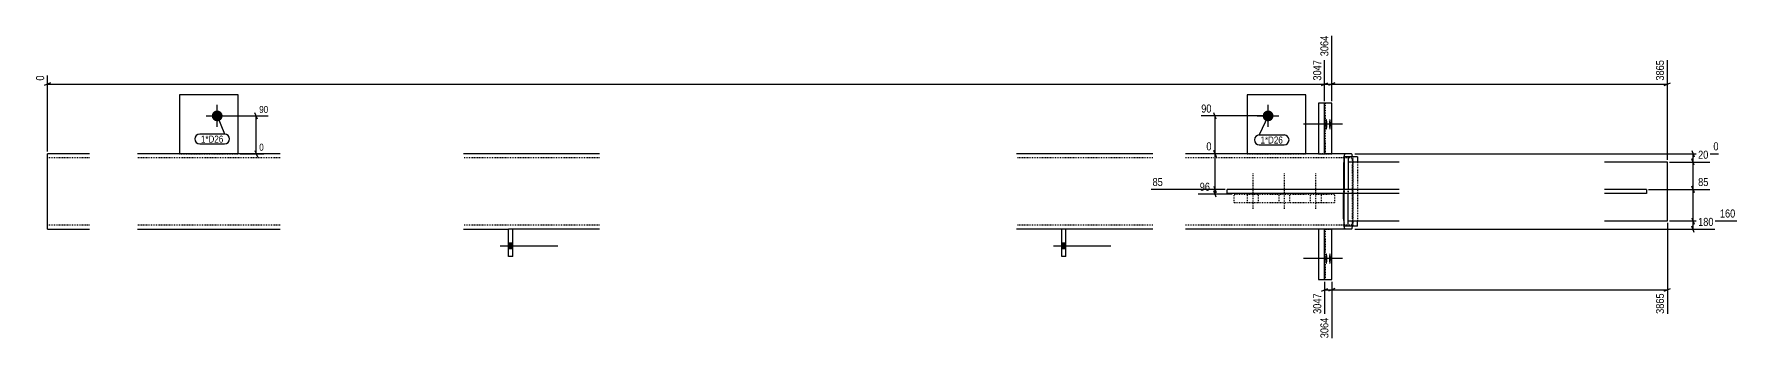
# Model space of a CAD drawing. Header units: millimetres. Extents: x 12 to 36620, y 8 to 819.
# Drawn here: x 11077 to 15140, y 8 to 736 of the extents above; entities that cross this region are included whole.
import ezdxf

# ---------------------------------------------------------------- set-up
doc = ezdxf.new("R2010")
doc.units = ezdxf.units.MM
doc.linetypes.add('DXK_LINE_DOT2', pattern=[3.9198, 1.9599, -1.9599])
for name, color, linetype in [('MÅLSÆTNING', 7, 'Continuous'), ('STÅL', 7, 'Continuous'), ('TEKST', 7, 'Continuous')]:
    doc.layers.add(name, color=color, linetype=linetype)
doc.styles.add('Arial Narrow', font='ARIALN.TTF', dxfattribs={"height": 0.2})

msp = doc.modelspace()

# ---------------------------------------------------------------- hatches: boundary and pattern name
at = {"layer": 'STÅL', "linetype": 'Continuous'}
for points in [[(11513.7, 554.5, -1), (11513.7, 528.5, -1)], [(14021.1, 554.5, -1), (14021.1, 528.5, -1)], [(14157.8, 521.5), (14157.9, 524.2), (14158, 526.8), (14158.3, 529.1), (14158.6, 531.1), (14159, 532.7), (14159.4, 533.9), (14159.9, 534.4), (14160.4, 534.4), (14160.9, 533.9), (14161.3, 532.7), (14161.7, 531.1), (14162.1, 529.1), (14162.3, 526.8), (14162.4, 524.2), (14162.5, 521.5), (14162.4, 518.8), (14162.3, 516.2), (14162.1, 513.8), (14161.7, 511.8), (14161.3, 510.2), (14160.9, 509.1), (14160.4, 508.6), (14159.9, 508.6), (14159.4, 509.1), (14159, 510.2), (14158.6, 511.8), (14158.3, 513.8), (14158, 516.2), (14157.9, 518.8)], [(14166.4, 521.5), (14166.4, 524.2), (14166.6, 526.8), (14166.8, 529.1), (14167.2, 531.1), (14167.5, 532.7), (14168, 533.9), (14168.5, 534.4), (14168.9, 534.4), (14169.4, 533.9), (14169.8, 532.7), (14170.2, 531.1), (14170.6, 529.1), (14170.8, 526.8), (14171, 524.2), (14171, 521.5), (14171, 518.8), (14170.8, 516.2), (14170.6, 513.8), (14170.2, 511.8), (14169.8, 510.2), (14169.4, 509.1), (14168.9, 508.6), (14168.5, 508.6), (14168, 509.1), (14167.5, 510.2), (14167.2, 511.8), (14166.8, 513.8), (14166.6, 516.2), (14166.4, 518.8)], [(12208.7, 238.5), (12208.7, 224.5), (12218.7, 224.5), (12218.7, 238.5)], [(12208.7, 238.5), (12208.7, 224.5), (12218.7, 224.5), (12218.7, 238.5)], [(13528.7, 238.5), (13528.7, 224.5), (13538.7, 224.5), (13538.7, 238.5)], [(13528.7, 238.5), (13528.7, 224.5), (13538.7, 224.5), (13538.7, 238.5)], [(14157.8, 201.5), (14157.9, 204.2), (14158, 206.8), (14158.3, 209.1), (14158.6, 211.1), (14159, 212.7), (14159.4, 213.9), (14159.9, 214.4), (14160.4, 214.4), (14160.9, 213.9), (14161.3, 212.7), (14161.7, 211.1), (14162.1, 209.1), (14162.3, 206.8), (14162.4, 204.2), (14162.5, 201.5), (14162.4, 198.8), (14162.3, 196.2), (14162.1, 193.8), (14161.7, 191.8), (14161.3, 190.2), (14160.9, 189.1), (14160.4, 188.6), (14159.9, 188.6), (14159.4, 189.1), (14159, 190.2), (14158.6, 191.8), (14158.3, 193.8), (14158, 196.2), (14157.9, 198.8)], [(14166.4, 201.5), (14166.4, 204.2), (14166.6, 206.8), (14166.8, 209.1), (14167.2, 211.1), (14167.5, 212.7), (14168, 213.9), (14168.5, 214.4), (14168.9, 214.4), (14169.4, 213.9), (14169.8, 212.7), (14170.2, 211.1), (14170.6, 209.1), (14170.8, 206.8), (14171, 204.2), (14171, 201.5), (14171, 198.8), (14170.8, 196.2), (14170.6, 193.8), (14170.2, 191.8), (14169.8, 190.2), (14169.4, 189.1), (14168.9, 188.6), (14168.5, 188.6), (14168, 189.1), (14167.5, 190.2), (14167.2, 191.8), (14166.8, 193.8), (14166.6, 196.2), (14166.4, 198.8)]]:
    msp.add_hatch(color=96, dxfattribs=at).paths.add_polyline_path(points)

# ---------------------------------------------------------------- linework, layer by layer
at = {"layer": 'MÅLSÆTNING', "color": 7, "linetype": 'Continuous'}
for p, q in [((14173, 576.5), (14173, 732.3)), ((14173, 576.5), (14173, 732.3)), ((14155.9, 576.5), (14155.9, 674.3)), ((14973.7, 436.5), (14973.7, 674.3)), ((11116.2, 620.1), (11101.2, 614.1)), ((11108.7, 456.5), (11108.7, 637.7)), ((11108.7, 617.1), (14155.9, 617.1)), ((14148.4, 614.1), (14163.4, 620.1)), ((14173, 617.1), (14973.7, 617.1)), ((14966.2, 614.1), (14981.2, 620.1)), ((11518.7, 541.5), (11635.4, 541.5)), ((11609.5, 534), (11603.5, 549)), ((11606.5, 451.5), (11606.5, 541.5)), ((14016.1, 541.5), (13861.6, 541.5)), ((13897.5, 534), (13891.5, 549)), ((11568.7, 451.5), (11624.7, 451.5)), ((11603.5, 459), (11609.5, 444)), ((13925.6, 451.5), (13873.8, 451.5)), ((13897.5, 444), (13891.5, 459)), ((14228.4, 451.5), (15095.8, 451.5)), ((15032.1, 459), (15038.1, 444)), ((15035.1, 431.5), (15035.1, 451.5)), ((14978.7, 431.5), (15075.2, 431.5)), ((14978.7, 431.5), (15075.2, 431.5)), ((15038.1, 424), (15032.1, 439)), ((15038.1, 424), (15032.1, 439)), ((13918.7, 366.5), (13741.8, 366.5)), ((13891.5, 374), (13897.5, 359)), ((13894.5, 355.2), (13894.5, 366.5)), ((14928.7, 366.5), (15075.2, 366.5)), ((15038.1, 359), (15032.1, 374)), ((15035.1, 291.5), (15035.1, 366.5)), ((13935.2, 355.2), (13854.3, 355.2)), ((13897.5, 347.7), (13891.5, 362.7)), ((14973.7, 286.5), (14973.7, 70)), ((14978.7, 291.5), (15139.4, 291.5)), ((14978.7, 291.5), (15139.4, 291.5)), ((15032.1, 299), (15038.1, 284)), ((15032.1, 299), (15038.1, 284)), ((15035.1, 271.5), (15035.1, 291.5)), ((14228.4, 271.5), (15087.4, 271.5)), ((15038.1, 264), (15032.1, 279)), ((14148.4, 124.3), (14163.4, 130.3)), ((14155.9, 146.5), (14155.9, 70)), ((14155.9, 127.3), (14173, 127.3)), ((14180.5, 130.3), (14165.5, 124.3)), ((14180.5, 130.3), (14165.5, 124.3)), ((14173, 146.5), (14173, 12)), ((14173, 146.5), (14173, 12)), ((14173, 127.3), (14973.7, 127.3)), ((14966.2, 124.3), (14981.2, 130.3))]:
    msp.add_line(p, q, dxfattribs=at)
at = {"layer": 'STÅL', "color": 2, "linetype": 'Continuous'}
for p, q in [((11423.7, 591.5), (11423.7, 451.5)), ((11563.7, 591.5), (11423.7, 591.5)), ((11563.7, 451.5), (11563.7, 591.5)), ((13971.1, 591.5), (13971.1, 451.5)), ((14111.1, 591.5), (13971.1, 591.5)), ((14111.1, 451.5), (14111.1, 591.5)), ((14173, 571.5), (14141, 571.5)), ((14141, 571.5), (14141, 451.5)), ((14155.9, 451.5), (14155.9, 571.5)), ((14173, 451.5), (14173, 571.5)), ((11208.7, 451.5), (11108.7, 451.5)), ((11108.7, 426.5), (11108.7, 451.5)), ((11663.7, 451.5), (11323.7, 451.5)), ((12426.2, 451.5), (12101.2, 451.5)), ((13746.2, 451.5), (13421.2, 451.5)), ((14141, 451.5), (13823.7, 451.5)), ((14141, 451.5), (14155.9, 451.5)), ((14156.6, 451.5), (14155.9, 451.5)), ((14204.4, 451.5), (14156.6, 451.5)), ((14203.2, 449.6), (14202.2, 444.2)), ((14204.4, 451.5), (14203.2, 449.6)), ((14220.4, 451.5), (14204.4, 451.5)), ((14221.6, 449.6), (14220.4, 451.5)), ((14222.5, 444.2), (14221.6, 449.6)), ((11108.7, 296.5), (11108.7, 426.5)), ((14201.6, 436.1), (14201.3, 426.5)), ((14201.3, 426.5), (14201.3, 366.5)), ((14202.2, 444.2), (14201.6, 436.1)), ((14202.3, 444), (14202.3, 366.5)), ((14234.2, 444), (14202.3, 444)), ((14212.2, 444), (14212.2, 366.5)), ((14334.2, 431.5), (14212.4, 431.5)), ((14212.4, 431.5), (14212.4, 366.5)), ((14222.6, 444), (14222.5, 444.2)), ((14234.2, 444), (14234.2, 431.5)), ((14973.7, 431.5), (14823.7, 431.5)), ((14973.7, 291.5), (14973.7, 431.5)), ((13923.7, 356.5), (13923.7, 366.5)), ((14334.2, 366.5), (13923.7, 366.5)), ((14923.7, 366.5), (14823.7, 366.5)), ((14923.7, 366.5), (14923.7, 356.5)), ((14334.2, 356.5), (13923.7, 356.5)), ((14201.3, 296.5), (14201.3, 356.5)), ((14202.3, 279), (14202.3, 356.5)), ((14212.2, 279), (14212.2, 356.5)), ((14212.4, 291.5), (14212.4, 356.5)), ((14923.7, 356.5), (14823.7, 356.5)), ((11108.7, 271.5), (11108.7, 296.5)), ((14201.3, 296.5), (14201.6, 286.9)), ((14201.6, 286.9), (14202.2, 278.8)), ((14212.4, 291.5), (14334.2, 291.5)), ((14234.2, 279), (14234.2, 291.5)), ((14823.7, 291.5), (14973.7, 291.5)), ((11108.7, 271.5), (11208.7, 271.5)), ((11323.7, 271.5), (11663.7, 271.5)), ((12101.2, 271.5), (12208.7, 271.5)), ((12218.7, 271.5), (12208.7, 271.5)), ((12208.7, 206.5), (12208.7, 271.5)), ((12218.7, 206.5), (12218.7, 271.5)), ((12426.2, 271.5), (12218.7, 271.5)), ((13528.7, 271.5), (13421.2, 271.5)), ((13538.7, 271.5), (13528.7, 271.5)), ((13528.7, 206.5), (13528.7, 271.5)), ((13538.7, 206.5), (13538.7, 271.5)), ((13746.2, 271.5), (13538.7, 271.5)), ((14141, 271.5), (13823.7, 271.5)), ((14141, 271.5), (14141, 151.5)), ((14155.9, 271.5), (14141, 271.5)), ((14156.6, 271.5), (14155.9, 271.5)), ((14155.9, 151.5), (14155.9, 271.5)), ((14220.4, 271.5), (14156.6, 271.5)), ((14173, 151.5), (14173, 271.5)), ((14202.2, 278.8), (14203.2, 273.4)), ((14234.2, 279), (14202.3, 279)), ((14203.2, 273.4), (14204.4, 271.5)), ((14220.4, 271.5), (14221.6, 273.4)), ((14221.6, 273.4), (14222.5, 278.8)), ((14222.5, 278.8), (14222.6, 279)), ((12218.7, 206.5), (12208.7, 206.5)), ((13538.7, 206.5), (13528.7, 206.5)), ((14141, 151.5), (14173, 151.5))]:
    msp.add_line(p, q, dxfattribs=at)
at = {"layer": 'STÅL', "color": 7, "linetype": 'DXK_LINE_DOT2'}
for p, q in [((14158.1, 451.5), (14158.1, 571.5)), ((11423.7, 451.5), (11563.7, 451.5)), ((13971.1, 451.5), (14111.1, 451.5)), ((14155.9, 451.5), (14141, 451.5)), ((14155.9, 451.5), (14173, 451.5)), ((11208.7, 441.5), (11108.7, 441.5)), ((11663.7, 441.5), (11323.7, 441.5)), ((12426.2, 441.5), (12101.2, 441.5)), ((13746.2, 441.5), (13421.2, 441.5)), ((14220.4, 441.5), (13823.7, 441.5)), ((14202.6, 426.5), (14202.7, 432.2)), ((14202.6, 296.5), (14202.6, 426.5)), ((14202.7, 432.2), (14203.1, 437.1)), ((14203.1, 437.1), (14203.7, 440.3)), ((14203.7, 440.3), (14204.4, 441.5)), ((14220.4, 441.5), (14221.1, 440.3)), ((14221.1, 440.3), (14221.7, 437.1)), ((14221.7, 437.1), (14222.1, 432.2)), ((14222.1, 432.2), (14222.2, 426.5)), ((14222.2, 296.5), (14222.2, 426.5)), ((14223.2, 436.1), (14222.6, 444)), ((14223.4, 426.5), (14223.2, 436.1)), ((14223.4, 296.5), (14223.4, 426.5)), ((14224.3, 279), (14224.3, 444)), ((14234.2, 431.5), (14234.2, 291.5)), ((14201.3, 366.5), (14201.3, 356.5)), ((14202.3, 366.5), (14202.3, 356.5)), ((14212.2, 366.5), (14212.2, 356.5)), ((14212.4, 356.5), (14212.4, 366.5)), ((13940.2, 335.2), (13940.2, 355.2)), ((13940.2, 355.2), (14180.2, 355.2)), ((13940.2, 335.2), (14180.2, 335.2)), ((14180.2, 335.2), (14180.2, 355.2)), ((14202.7, 290.7), (14202.6, 296.5)), ((14203.1, 285.9), (14202.7, 290.7)), ((14203.7, 282.6), (14203.1, 285.9)), ((14221.7, 285.9), (14221.1, 282.6)), ((14222.1, 290.7), (14221.7, 285.9)), ((14222.2, 296.5), (14222.1, 290.7)), ((14222.6, 279), (14223.2, 286.9)), ((14223.2, 286.9), (14223.4, 296.5)), ((11208.7, 281.5), (11108.7, 281.5)), ((11663.7, 281.5), (11323.7, 281.5)), ((12426.2, 281.5), (12101.2, 281.5)), ((12218.7, 271.5), (12208.7, 271.5)), ((13746.2, 281.5), (13421.2, 281.5)), ((13538.7, 271.5), (13528.7, 271.5)), ((14220.4, 281.5), (13823.7, 281.5)), ((14155.9, 271.5), (14141, 271.5)), ((14155.9, 271.5), (14173, 271.5)), ((14158.1, 151.5), (14158.1, 271.5)), ((14204.4, 281.5), (14203.7, 282.6)), ((14221.1, 282.6), (14220.4, 281.5))]:
    msp.add_line(p, q, dxfattribs=at)
at = {"layer": 'STÅL', "color": 96, "linetype": 'Continuous'}
for p, q in [((11487.7, 541.5), (11539.7, 541.5)), ((11513.7, 515.5), (11513.7, 567.5)), ((13995.1, 541.5), (14047.1, 541.5)), ((14021.1, 515.5), (14021.1, 567.5)), ((14189.9, 521.5), (14105.6, 521.5)), ((14198.5, 521.5), (14114.1, 521.5)), ((12326.2, 231.5), (12188.7, 231.5)), ((12326.2, 231.5), (12188.7, 231.5)), ((12218.7, 238.5), (12208.7, 238.5)), ((12218.7, 238.5), (12208.7, 238.5)), ((12218.7, 224.5), (12208.7, 224.5)), ((12218.7, 224.5), (12208.7, 224.5)), ((13646.2, 231.5), (13508.7, 231.5)), ((13646.2, 231.5), (13508.7, 231.5)), ((13538.7, 238.5), (13528.7, 238.5)), ((13538.7, 238.5), (13528.7, 238.5)), ((13538.7, 224.5), (13528.7, 224.5)), ((13538.7, 224.5), (13528.7, 224.5)), ((14189.9, 201.5), (14105.6, 201.5)), ((14198.5, 201.5), (14114.1, 201.5))]:
    msp.add_line(p, q, dxfattribs=at)
at = {"layer": 'STÅL', "color": 96, "linetype": 'DXK_LINE_DOT2'}
for p, q in [((13985.2, 320.2), (13985.2, 405.2)), ((14060.2, 320.2), (14060.2, 405.2)), ((14135.2, 320.2), (14135.2, 405.2)), ((13972.2, 335.2), (13972.2, 355.2)), ((13998.2, 335.2), (13998.2, 355.2)), ((14047.2, 335.2), (14047.2, 355.2)), ((14073.2, 335.2), (14073.2, 355.2)), ((14122.2, 335.2), (14122.2, 355.2)), ((14148.2, 335.2), (14148.2, 355.2))]:
    msp.add_line(p, q, dxfattribs=at)

# ---------------------------------------------------------------- wipeouts: each hides what was drawn before it
at = {"color": 0}
msp.add_wipeout([(14056.3, 475.7), (14056.3, 493.2), (14003, 493.2), (14003, 475.7)], dxfattribs=at).dxf.layer = 'TEKST'

# ---------------------------------------------------------------- next in the draw order: wipeouts: each hides what was drawn before it
at = {"color": 0, "linetype": 'Continuous'}
for points in [[(14151.9, 678.3), (14123.9, 678.3), (14123.9, 621.6), (14151.9, 621.6)], [(14969.7, 678.3), (14941.7, 678.3), (14941.7, 621.6), (14969.7, 621.6)], [(11104.7, 641.7), (11076.7, 641.7), (11076.7, 621.6), (11104.7, 621.6)], [(11638.9, 545), (11638.9, 569.5), (11610.5, 569.5), (11610.5, 545)], [(11628.2, 455), (11628.2, 479.5), (11610.5, 479.5), (11610.5, 455)], [(15099.8, 455.5), (15099.8, 483.5), (15079.6, 483.5), (15079.6, 455.5)], [(13846.3, 370.5), (13846.3, 398.5), (13741.5, 398.5), (13741.5, 370.5)], [(15075.6, 370.5), (15075.6, 398.5), (15043.2, 398.5), (15043.2, 370.5)], [(15139.8, 295.5), (15139.8, 323.5), (15095.2, 323.5), (15095.2, 295.5)], [(14969.7, 122.7), (14941.7, 122.7), (14941.7, 66), (14969.7, 66)], [(14169, 64.7), (14141, 64.7), (14141, 8), (14169, 8)]]:
    msp.add_wipeout(points, dxfattribs=at).dxf.layer = 'MÅLSÆTNING'
at = {"color": 0}
for points in [[(11528.2, 477.9), (11528.2, 495.4), (11474.9, 495.4), (11474.9, 477.9)], [(14056.3, 475.7), (14056.3, 493.2), (14003, 493.2), (14003, 475.7)]]:
    msp.add_wipeout(points, dxfattribs=at).dxf.layer = 'TEKST'

# ---------------------------------------------------------------- next in the draw order: linework, layer by layer
at = {"layer": 'MÅLSÆTNING', "color": 7, "linetype": 'Continuous'}
for p, q in [((14155.9, 576.5), (14155.9, 674.3)), ((14148.4, 614.1), (14163.4, 620.1)), ((14155.9, 617.1), (14173, 617.1)), ((14180.5, 620.1), (14165.5, 614.1)), ((14180.5, 620.1), (14165.5, 614.1)), ((15035.1, 366.5), (15035.1, 431.5)), ((14928.7, 366.5), (15075.2, 366.5)), ((15032.1, 374), (15038.1, 359))]:
    msp.add_line(p, q, dxfattribs=at)
at = {"layer": 'TEKST', "color": 7, "linetype": 'Continuous'}
for p, q in [((14021.1, 541.5), (14000, 496.2)), ((14000, 496.2), (14059.3, 496.2)), ((14000, 472.7), (14059.3, 472.7))]:
    msp.add_line(p, q, dxfattribs=at)
for centre, start, end in [((14000, 484.4), 90, 270), ((14059.3, 484.4), 270, 90)]:
    msp.add_arc(centre, 11.7, start, end, dxfattribs=at)

# ---------------------------------------------------------------- next in the draw order: texts
at = {"layer": 'MÅLSÆTNING', "color": 3, "linetype": 'Continuous', "style": 'Arial Narrow'}
for s, height, p in [('3047', 19.09, (14147.9, 625.6)), ('3865', 19.09, (14965.7, 625.6)), ('0', 19.1, (11100.7, 625.6)), ('3865', 19.09, (14965.7, 70))]:
    msp.add_text(s, height=height, rotation=90.0002, dxfattribs=at).set_placement(p)
for s, height, p in [('90', 16.7, (11614, 548.5)), ('0', 16.7, (11614, 458.5)), ('0', 19.1, (15083.6, 459.5)), ('85', 19.09, (13745.5, 374.5)), ('85', 19.09, (15047.2, 374.5))]:
    msp.add_text(s, height=height, dxfattribs=at).set_placement(p)
at = {"layer": 'TEKST', "color": 3, "style": 'Arial Narrow'}
msp.add_text('1*D26', height=16.7, dxfattribs=at).set_placement((14003, 475.7))

# ---------------------------------------------------------------- next in the draw order: wipeouts: each hides what was drawn before it
at = {"color": 0, "linetype": 'Continuous'}
for points in [[(13886.3, 359.2), (13886.3, 387.2), (13854, 387.2), (13854, 359.2)], [(15087.8, 275.5), (15087.8, 303.5), (15043.2, 303.5), (15043.2, 275.5)], [(14151.9, 122.7), (14123.9, 122.7), (14123.9, 66), (14151.9, 66)]]:
    msp.add_wipeout(points, dxfattribs=at).dxf.layer = 'MÅLSÆTNING'
at = {"color": 0}
msp.add_wipeout([(11528.2, 477.9), (11528.2, 495.4), (11474.9, 495.4), (11474.9, 477.9)], dxfattribs=at).dxf.layer = 'TEKST'

# ---------------------------------------------------------------- next in the draw order: linework, layer by layer
at = {"layer": 'MÅLSÆTNING', "color": 7, "linetype": 'Continuous'}
for p, q in [((13894.5, 366.5), (13894.5, 451.5)), ((13918.7, 366.5), (13741.8, 366.5)), ((13891.5, 374), (13897.5, 359))]:
    msp.add_line(p, q, dxfattribs=at)
at = {"layer": 'TEKST', "color": 7, "linetype": 'Continuous'}
for p, q in [((11513.7, 541.5), (11531.2, 498.4)), ((11471.9, 498.4), (11531.2, 498.4)), ((11471.9, 474.9), (11531.2, 474.9))]:
    msp.add_line(p, q, dxfattribs=at)
for centre, start, end in [((11471.9, 486.6), 90, 270), ((11531.2, 486.6), 270, 90)]:
    msp.add_arc(centre, 11.7, start, end, dxfattribs=at)

# ---------------------------------------------------------------- next in the draw order: texts
at = {"layer": 'MÅLSÆTNING', "color": 3, "linetype": 'Continuous', "style": 'Arial Narrow'}
for s, p in [('96', (13858, 363.2)), ('180', (15047.2, 279.5)), ('160', (15099.2, 299.5))]:
    msp.add_text(s, height=19.09, dxfattribs=at).set_placement(p)
for s, p in [('3047', (14147.9, 70)), ('3064', (14165, 12))]:
    msp.add_text(s, height=19.09, rotation=90.0002, dxfattribs=at).set_placement(p)
at = {"layer": 'TEKST', "color": 3, "style": 'Arial Narrow'}
msp.add_text('1*D26', height=16.7, dxfattribs=at).set_placement((11474.9, 477.9))

# ---------------------------------------------------------------- next in the draw order: wipeouts: each hides what was drawn before it
at = {"color": 0, "linetype": 'Continuous'}
for points in [[(14169, 736.3), (14141, 736.3), (14141, 679.6), (14169, 679.6)], [(15075.6, 435.5), (15075.6, 463.5), (15043.2, 463.5), (15043.2, 435.5)]]:
    msp.add_wipeout(points, dxfattribs=at).dxf.layer = 'MÅLSÆTNING'

# ---------------------------------------------------------------- next in the draw order: texts
at = {"layer": 'MÅLSÆTNING', "color": 3, "linetype": 'Continuous', "style": 'Arial Narrow'}
msp.add_text('3064', height=19.09, rotation=90.0002, dxfattribs=at).set_placement((14165, 683.6))
msp.add_text('20', height=19.09, dxfattribs=at).set_placement((15047.2, 439.5))

# ---------------------------------------------------------------- next in the draw order: wipeouts: each hides what was drawn before it
at = {"color": 0, "linetype": 'Continuous'}
msp.add_wipeout([(13890, 455.5), (13890, 483.5), (13869.8, 483.5), (13869.8, 455.5)], dxfattribs=at).dxf.layer = 'MÅLSÆTNING'

# ---------------------------------------------------------------- next in the draw order: linework, layer by layer
at = {"layer": 'MÅLSÆTNING', "color": 7, "linetype": 'Continuous'}
for p, q in [((13894.5, 451.5), (13894.5, 541.5)), ((13925.6, 451.5), (13873.8, 451.5)), ((13891.5, 459), (13897.5, 444))]:
    msp.add_line(p, q, dxfattribs=at)

# ---------------------------------------------------------------- next in the draw order: texts
at = {"layer": 'MÅLSÆTNING', "color": 3, "linetype": 'Continuous', "style": 'Arial Narrow'}
msp.add_text('0', height=19.1, dxfattribs=at).set_placement((13873.8, 459.5))

# ---------------------------------------------------------------- next in the draw order: wipeouts: each hides what was drawn before it
at = {"color": 0, "linetype": 'Continuous'}
msp.add_wipeout([(13890, 545.5), (13890, 573.5), (13857.6, 573.5), (13857.6, 545.5)], dxfattribs=at).dxf.layer = 'MÅLSÆTNING'

# ---------------------------------------------------------------- next in the draw order: texts
at = {"layer": 'MÅLSÆTNING', "color": 3, "linetype": 'Continuous', "style": 'Arial Narrow'}
msp.add_text('90', height=19.09, dxfattribs=at).set_placement((13861.6, 549.5))

doc.saveas('drawing.dxf')
